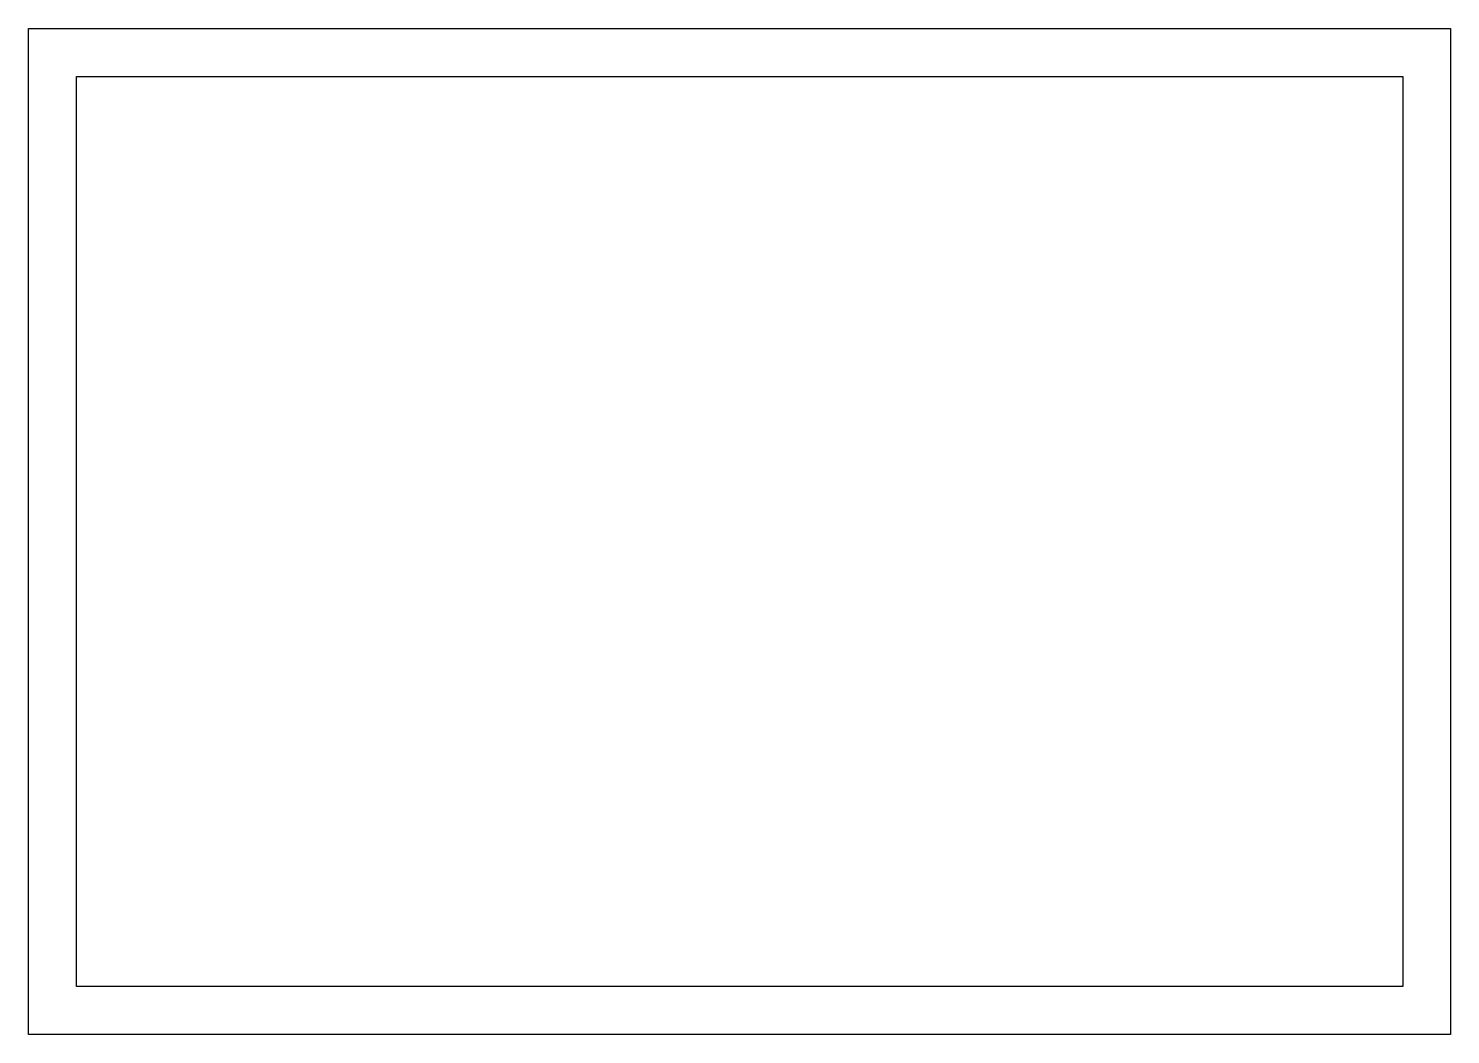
# Model space of a CAD drawing. Header units: inches. Extents: x 13 to 310, y -192 to 18.
import ezdxf

# ---------------------------------------------------------------- set-up
doc = ezdxf.new("R2010")
doc.units = ezdxf.units.IN
doc.header["$MEASUREMENT"] = 0

msp = doc.modelspace()

# ---------------------------------------------------------------- linework, layer by layer
for points in [[(13.07, 17.82), (310.07, 17.82), (310.07, -192.18), (13.07, -192.18)], [(23.07, 7.82), (300.07, 7.82), (300.07, -182.18), (23.07, -182.18)]]:
    msp.add_lwpolyline(points, close=True)

doc.saveas('drawing.dxf')
